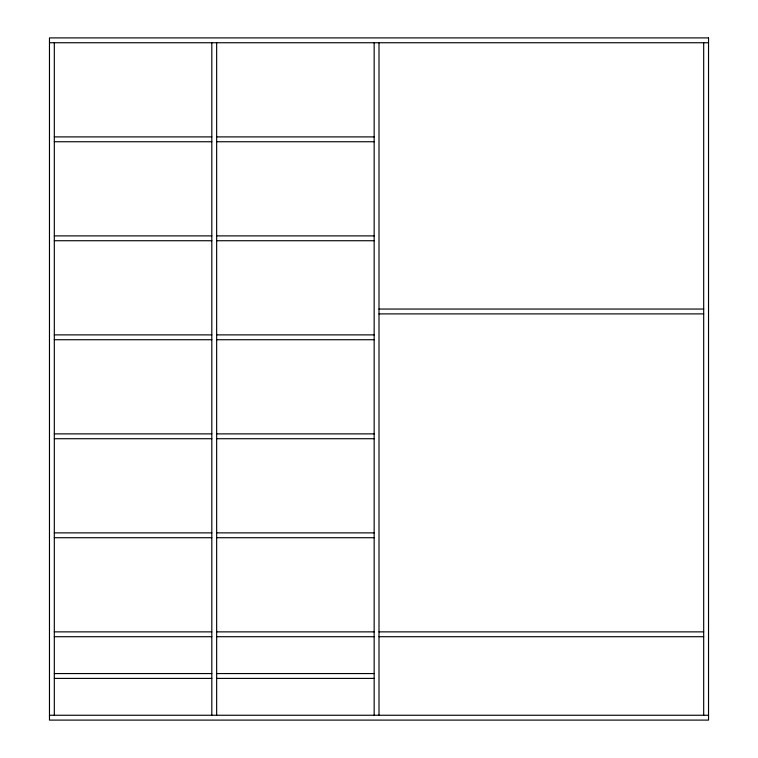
<?xml version="1.0" encoding="UTF-8"?>
<svg xmlns="http://www.w3.org/2000/svg" width="758" height="758" viewBox="0 0 758 758"><rect width="100%" height="100%" fill="white"/><g stroke="black" fill="none" stroke-linecap="round" stroke-linejoin="round"><path stroke-width="1.14" d="M49.469 42.742L708.531 42.742M54.311 136.895L211.814 136.895M216.655 136.895L374.158 136.895M54.311 141.737L211.814 141.737M216.655 141.737L374.158 141.737M54.311 235.89L211.814 235.89M216.655 235.89L374.158 235.89M54.311 240.731L211.814 240.731M216.655 240.731L374.158 240.731M379 309.056L703.689 309.056M379 313.897L703.689 313.897M54.311 334.884L211.814 334.884M216.655 334.884L374.158 334.884M54.311 339.726L211.814 339.726M216.655 339.726L374.158 339.726M54.311 433.879L211.814 433.879M216.655 433.879L374.158 433.879M54.311 438.721L211.814 438.721M216.655 438.721L374.158 438.721M54.311 532.874L211.814 532.874M216.655 532.874L374.158 532.874M54.311 537.716L211.814 537.716M216.655 537.716L374.158 537.716M54.311 631.869L211.814 631.869M216.655 631.869L374.158 631.869M379 631.869L703.689 631.869M54.311 636.711L211.814 636.711M216.655 636.711L374.158 636.711M379 636.711L703.689 636.711M54.311 673.559L211.814 673.559M216.655 673.559L374.158 673.559M54.311 678.401L211.814 678.401M216.655 678.401L374.158 678.401M49.469 715.258L708.531 715.258M703.689 42.742L703.689 715.258M379 42.742L379 715.258M374.158 42.742L374.158 715.258M216.655 42.742L216.655 715.258M211.814 42.742L211.814 715.258M54.311 42.742L54.311 715.258M708.531 37.9L49.469 37.9L49.469 720.1L708.531 720.1L708.531 37.9"/></g></svg>
